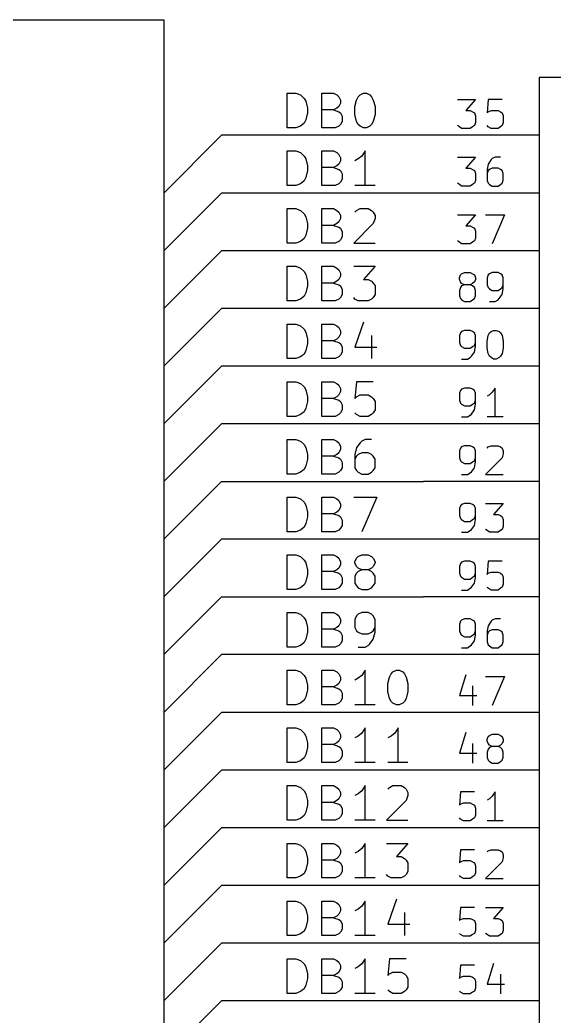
# Model space of a CAD drawing. Extents: x 12 to 829, y -582 to -12.
# Drawn here: x 245.13 to 268.63, y -76.87 to -33.02 of the extents above; entities that cross this region are included whole.
import ezdxf

# ---------------------------------------------------------------- set-up
doc = ezdxf.new("R2010")
doc.units = 0
doc.header["$MEASUREMENT"] = 0
doc.layers.add('BLACK', color=7, linetype='CONTINUOUS')

msp = doc.modelspace()

# ---------------------------------------------------------------- linework, layer by layer
at = {"layer": 'Black'}
for p, q in [((132.08, -33.02), (251.46, -33.02)), ((251.46, -33.02), (251.46, -78.74)), ((267.97, -35.56), (267.97, -176.53)), ((359.41, -35.56), (267.97, -35.56)), ((256.896, -37.7698), (256.896, -36.2458)), ((256.896, -36.2458), (257.277, -36.2458)), ((257.277, -36.2458), (257.48, -36.322)), ((257.48, -36.322), (257.632, -36.4744)), ((258.42, -37.7698), (258.42, -36.2458)), ((258.42, -36.2458), (258.928, -36.2458)), ((258.928, -36.2458), (259.08, -36.322)), ((259.08, -36.322), (259.156, -36.3982)), ((260.02, -36.3982), (260.096, -36.322)), ((260.096, -36.322), (260.248, -36.2458)), ((260.248, -36.2458), (260.375, -36.2458)), ((260.375, -36.2458), (260.528, -36.322)), ((260.528, -36.322), (260.604, -36.3982)), ((257.632, -36.4744), (257.708, -36.6014)), ((257.708, -36.6014), (257.785, -36.9062)), ((259.156, -36.83), (259.08, -36.9062)), ((259.156, -36.3982), (259.232, -36.5506)), ((259.232, -36.6776), (259.156, -36.83)), ((259.232, -36.5506), (259.232, -36.6776)), ((259.867, -36.83), (259.944, -36.5506)), ((259.867, -37.1856), (259.867, -36.83)), ((259.944, -36.5506), (260.02, -36.3982)), ((260.604, -36.3982), (260.68, -36.5506)), ((260.68, -36.5506), (260.756, -36.83)), ((260.756, -36.83), (260.756, -37.1856)), ((264.389, -36.5252), (265.176, -36.5252)), ((265.176, -36.5252), (264.744, -37.0078)), ((265.735, -36.5252), (265.684, -37.1094)), ((266.344, -36.5252), (265.735, -36.5252)), ((257.785, -37.1094), (257.708, -37.4142)), ((257.785, -36.9062), (257.785, -37.1094)), ((258.928, -36.9824), (258.42, -36.9824)), ((259.08, -36.9062), (258.928, -36.9824)), ((258.928, -36.9824), (259.156, -37.0586)), ((259.156, -37.0586), (259.232, -37.1094)), ((259.232, -37.1094), (259.309, -37.2618)), ((259.309, -37.2618), (259.309, -37.4904)), ((259.944, -37.4904), (259.867, -37.1856)), ((260.756, -37.1856), (260.68, -37.4904)), ((264.744, -37.0078), (264.947, -37.0078)), ((264.947, -37.0078), (265.049, -37.0586)), ((265.049, -37.0586), (265.125, -37.1094)), ((265.125, -37.1094), (265.176, -37.2364)), ((265.176, -37.2364), (265.176, -37.5412)), ((265.684, -37.1094), (265.735, -37.0586)), ((265.735, -37.0586), (265.862, -37.0078)), ((265.862, -37.0078), (266.167, -37.0078)), ((266.167, -37.0078), (266.268, -37.0586)), ((266.268, -37.0586), (266.344, -37.1094)), ((266.344, -37.1094), (266.395, -37.2364)), ((266.395, -37.2364), (266.395, -37.5412)), ((257.48, -37.6936), (257.277, -37.7698)), ((257.632, -37.5666), (257.48, -37.6936)), ((257.708, -37.4142), (257.632, -37.5666)), ((259.156, -37.6936), (259.004, -37.7698)), ((259.232, -37.6174), (259.156, -37.6936)), ((259.309, -37.4904), (259.232, -37.6174)), ((260.02, -37.6174), (259.944, -37.4904)), ((260.096, -37.6936), (260.02, -37.6174)), ((260.248, -37.7698), (260.096, -37.6936)), ((260.528, -37.6936), (260.375, -37.7698)), ((260.604, -37.6174), (260.528, -37.6936)), ((260.68, -37.4904), (260.604, -37.6174)), ((264.465, -37.719), (264.389, -37.6682)), ((265.125, -37.6682), (265.049, -37.719)), ((265.176, -37.5412), (265.125, -37.6682)), ((265.735, -37.719), (265.684, -37.6682)), ((266.344, -37.6682), (266.268, -37.719)), ((266.395, -37.5412), (266.344, -37.6682)), ((251.46, -40.64), (254, -38.1)), ((251.46, -40.64), (254, -38.1)), ((262.89, -38.1), (254, -38.1)), ((257.277, -37.7698), (256.896, -37.7698)), ((259.004, -37.7698), (258.42, -37.7698)), ((260.375, -37.7698), (260.248, -37.7698)), ((267.97, -38.1), (262.89, -38.1)), ((264.566, -37.7952), (264.465, -37.719)), ((264.947, -37.7952), (264.566, -37.7952)), ((265.049, -37.719), (264.947, -37.7952)), ((265.862, -37.7952), (265.735, -37.719)), ((266.167, -37.7952), (265.862, -37.7952)), ((266.268, -37.719), (266.167, -37.7952)), ((256.896, -40.3098), (256.896, -38.7858)), ((256.896, -38.7858), (257.277, -38.7858)), ((257.277, -38.7858), (257.48, -38.862)), ((257.48, -38.862), (257.632, -39.0144)), ((257.632, -39.0144), (257.708, -39.1414)), ((258.42, -40.3098), (258.42, -38.7858)), ((258.42, -38.7858), (258.928, -38.7858)), ((258.928, -38.7858), (259.08, -38.862)), ((259.08, -38.862), (259.156, -38.9382)), ((259.156, -38.9382), (259.232, -39.0906)), ((260.172, -39.0144), (260.02, -39.1414)), ((260.325, -38.7858), (260.172, -39.0144)), ((260.325, -40.3098), (260.325, -38.7858)), ((257.708, -39.1414), (257.785, -39.4462)), ((257.785, -39.4462), (257.785, -39.6494)), ((259.08, -39.4462), (258.928, -39.5224)), ((259.156, -39.37), (259.08, -39.4462)), ((259.232, -39.2176), (259.156, -39.37)), ((259.232, -39.0906), (259.232, -39.2176)), ((260.02, -39.1414), (259.867, -39.2176)), ((264.389, -39.0652), (265.176, -39.0652)), ((265.176, -39.0652), (264.744, -39.5478)), ((265.735, -39.37), (265.684, -39.5986)), ((265.862, -39.1668), (265.735, -39.37)), ((265.913, -39.116), (265.862, -39.1668)), ((266.04, -39.0652), (265.913, -39.116)), ((266.268, -39.0652), (266.04, -39.0652)), ((257.785, -39.6494), (257.708, -39.9542)), ((258.928, -39.5224), (258.42, -39.5224)), ((258.928, -39.5224), (259.156, -39.5986)), ((259.156, -39.5986), (259.232, -39.6494)), ((259.232, -39.6494), (259.309, -39.8018)), ((259.309, -39.8018), (259.309, -40.0304)), ((264.744, -39.5478), (264.947, -39.5478)), ((264.947, -39.5478), (265.049, -39.5986)), ((265.049, -39.5986), (265.125, -39.6494)), ((265.125, -39.6494), (265.176, -39.7764)), ((265.176, -39.7764), (265.176, -40.0812)), ((265.684, -39.5986), (265.684, -40.0812)), ((265.735, -39.6494), (265.684, -39.7764)), ((265.786, -39.5986), (265.735, -39.6494)), ((265.913, -39.5478), (265.786, -39.5986)), ((266.167, -39.5478), (265.913, -39.5478)), ((266.268, -39.5986), (266.167, -39.5478)), ((266.344, -39.6494), (266.268, -39.5986)), ((266.395, -39.7764), (266.344, -39.6494)), ((266.395, -40.0812), (266.395, -39.7764)), ((257.277, -40.3098), (256.896, -40.3098)), ((257.48, -40.2336), (257.277, -40.3098)), ((257.632, -40.1066), (257.48, -40.2336)), ((257.708, -39.9542), (257.632, -40.1066)), ((259.004, -40.3098), (258.42, -40.3098)), ((259.156, -40.2336), (259.004, -40.3098)), ((259.232, -40.1574), (259.156, -40.2336)), ((259.309, -40.0304), (259.232, -40.1574)), ((260.756, -40.3098), (259.867, -40.3098)), ((264.465, -40.259), (264.389, -40.2082)), ((264.566, -40.3352), (264.465, -40.259)), ((264.947, -40.3352), (264.566, -40.3352)), ((265.049, -40.259), (264.947, -40.3352)), ((265.125, -40.2082), (265.049, -40.259)), ((265.176, -40.0812), (265.125, -40.2082)), ((265.684, -40.0812), (265.735, -40.2082)), ((265.735, -40.2082), (265.786, -40.259)), ((265.786, -40.259), (265.913, -40.3352)), ((265.913, -40.3352), (266.167, -40.3352)), ((266.167, -40.3352), (266.268, -40.259)), ((266.268, -40.259), (266.344, -40.2082)), ((266.344, -40.2082), (266.395, -40.0812)), ((251.46, -43.18), (254, -40.64)), ((251.46, -43.18), (254, -40.64)), ((251.46, -40.64), (251.46, -76.2)), ((262.89, -40.64), (254, -40.64)), ((267.97, -40.64), (262.89, -40.64)), ((256.896, -42.8498), (256.896, -41.3258)), ((256.896, -41.3258), (257.277, -41.3258)), ((257.277, -41.3258), (257.48, -41.402)), ((257.48, -41.402), (257.632, -41.5544)), ((257.632, -41.5544), (257.708, -41.6814)), ((258.42, -42.8498), (258.42, -41.3258)), ((258.42, -41.3258), (258.928, -41.3258)), ((258.928, -41.3258), (259.08, -41.402)), ((259.08, -41.402), (259.156, -41.4782)), ((259.156, -41.4782), (259.232, -41.6306)), ((259.232, -41.6306), (259.232, -41.7576)), ((259.867, -41.4782), (259.944, -41.402)), ((259.944, -41.402), (260.096, -41.3258)), ((260.096, -41.3258), (260.452, -41.3258)), ((260.452, -41.3258), (260.604, -41.402)), ((260.604, -41.402), (260.68, -41.4782)), ((260.68, -41.4782), (260.756, -41.6306)), ((260.756, -41.6306), (260.756, -41.7576)), ((264.389, -41.6052), (265.176, -41.6052)), ((265.176, -41.6052), (264.744, -42.0878)), ((265.608, -41.6052), (266.446, -41.6052)), ((266.446, -41.6052), (265.913, -42.8752)), ((257.708, -41.6814), (257.785, -41.9862)), ((257.785, -41.9862), (257.785, -42.1894)), ((258.928, -42.0624), (258.42, -42.0624)), ((259.08, -41.9862), (258.928, -42.0624)), ((258.928, -42.0624), (259.156, -42.1386)), ((259.156, -41.91), (259.08, -41.9862)), ((259.232, -41.7576), (259.156, -41.91)), ((260.68, -41.9862), (259.817, -42.8498)), ((260.756, -41.7576), (260.68, -41.9862)), ((264.744, -42.0878), (264.947, -42.0878)), ((264.947, -42.0878), (265.049, -42.1386)), ((257.708, -42.4942), (257.632, -42.6466)), ((257.785, -42.1894), (257.708, -42.4942)), ((259.156, -42.1386), (259.232, -42.1894)), ((259.232, -42.1894), (259.309, -42.3418)), ((259.309, -42.3418), (259.309, -42.5704)), ((265.049, -42.1386), (265.125, -42.1894)), ((265.125, -42.1894), (265.176, -42.3164)), ((265.176, -42.3164), (265.176, -42.6212)), ((257.277, -42.8498), (256.896, -42.8498)), ((257.48, -42.7736), (257.277, -42.8498)), ((257.632, -42.6466), (257.48, -42.7736)), ((259.004, -42.8498), (258.42, -42.8498)), ((259.156, -42.7736), (259.004, -42.8498)), ((259.232, -42.6974), (259.156, -42.7736)), ((259.309, -42.5704), (259.232, -42.6974)), ((259.817, -42.8498), (260.756, -42.8498)), ((264.465, -42.799), (264.389, -42.7482)), ((264.566, -42.8752), (264.465, -42.799)), ((264.947, -42.8752), (264.566, -42.8752)), ((265.049, -42.799), (264.947, -42.8752)), ((265.125, -42.7482), (265.049, -42.799)), ((265.176, -42.6212), (265.125, -42.7482)), ((251.46, -45.72), (254, -43.18)), ((251.46, -45.72), (254, -43.18)), ((262.89, -43.18), (254, -43.18)), ((267.97, -43.18), (262.89, -43.18)), ((256.896, -45.3898), (256.896, -43.8658)), ((256.896, -43.8658), (257.277, -43.8658)), ((257.277, -43.8658), (257.48, -43.942)), ((257.48, -43.942), (257.632, -44.0944)), ((257.632, -44.0944), (257.708, -44.2214)), ((257.708, -44.2214), (257.785, -44.5262)), ((258.42, -45.3898), (258.42, -43.8658)), ((258.42, -43.8658), (258.928, -43.8658)), ((258.928, -43.8658), (259.08, -43.942)), ((259.08, -43.942), (259.156, -44.0182)), ((259.156, -44.0182), (259.232, -44.1706)), ((259.232, -44.1706), (259.232, -44.2976)), ((259.817, -43.8658), (260.756, -43.8658)), ((260.756, -43.8658), (260.248, -44.45)), ((264.465, -44.3738), (264.516, -44.2468)), ((264.516, -44.2468), (264.566, -44.196)), ((264.566, -44.196), (264.693, -44.1452)), ((264.693, -44.1452), (264.947, -44.1452)), ((264.947, -44.1452), (265.049, -44.196)), ((265.049, -44.196), (265.125, -44.2468)), ((265.125, -44.2468), (265.176, -44.3738)), ((265.735, -44.2468), (265.684, -44.3738)), ((265.786, -44.196), (265.735, -44.2468)), ((265.913, -44.1452), (265.786, -44.196)), ((266.167, -44.1452), (265.913, -44.1452)), ((266.268, -44.196), (266.167, -44.1452)), ((266.344, -44.2468), (266.268, -44.196)), ((266.395, -44.3738), (266.344, -44.2468)), ((257.785, -44.5262), (257.785, -44.7294)), ((258.928, -44.6024), (258.42, -44.6024)), ((259.08, -44.5262), (258.928, -44.6024)), ((258.928, -44.6024), (259.156, -44.6786)), ((259.156, -44.45), (259.08, -44.5262)), ((259.232, -44.2976), (259.156, -44.45)), ((259.156, -44.6786), (259.232, -44.7294)), ((260.248, -44.45), (260.452, -44.45)), ((260.452, -44.45), (260.604, -44.5262)), ((260.604, -44.5262), (260.68, -44.6024)), ((260.68, -44.6024), (260.756, -44.7294)), ((264.465, -44.45), (264.465, -44.3738)), ((264.516, -44.5516), (264.465, -44.45)), ((264.566, -44.6278), (264.516, -44.5516)), ((264.693, -44.6786), (264.566, -44.6278)), ((264.693, -44.6786), (264.566, -44.7294)), ((264.947, -44.6786), (264.693, -44.6786)), ((265.049, -44.6278), (264.947, -44.6786)), ((265.049, -44.7294), (264.947, -44.6786)), ((265.125, -44.5516), (265.049, -44.6278)), ((265.176, -44.45), (265.125, -44.5516)), ((265.176, -44.3738), (265.176, -44.45)), ((265.684, -44.3738), (265.684, -44.6786)), ((265.684, -44.6786), (265.735, -44.8056)), ((266.344, -44.8056), (266.395, -44.6786)), ((266.395, -44.8564), (266.395, -44.3738)), ((257.708, -45.0342), (257.632, -45.1866)), ((257.785, -44.7294), (257.708, -45.0342)), ((259.232, -44.7294), (259.309, -44.8818)), ((259.309, -45.1104), (259.232, -45.2374)), ((259.309, -44.8818), (259.309, -45.1104)), ((260.756, -45.1104), (260.68, -45.2374)), ((260.756, -44.7294), (260.756, -45.1104)), ((264.516, -44.8056), (264.465, -44.9326)), ((264.465, -44.9326), (264.465, -45.1612)), ((264.465, -45.1612), (264.516, -45.2882)), ((264.566, -44.7294), (264.516, -44.8056)), ((265.125, -44.8056), (265.049, -44.7294)), ((265.176, -44.9326), (265.125, -44.8056)), ((265.125, -45.2882), (265.176, -45.1612)), ((265.176, -45.1612), (265.176, -44.9326)), ((265.735, -44.8056), (265.786, -44.8564)), ((265.786, -44.8564), (265.913, -44.9326)), ((265.913, -44.9326), (266.167, -44.9326)), ((266.167, -44.9326), (266.268, -44.8564)), ((266.217, -45.2882), (266.344, -45.1104)), ((266.268, -44.8564), (266.344, -44.8056)), ((266.344, -45.1104), (266.395, -44.8564)), ((257.277, -45.3898), (256.896, -45.3898)), ((257.48, -45.3136), (257.277, -45.3898)), ((257.632, -45.1866), (257.48, -45.3136)), ((259.004, -45.3898), (258.42, -45.3898)), ((259.156, -45.3136), (259.004, -45.3898)), ((259.232, -45.2374), (259.156, -45.3136)), ((259.867, -45.3136), (259.817, -45.2374)), ((260.02, -45.3898), (259.867, -45.3136)), ((260.452, -45.3898), (260.02, -45.3898)), ((260.604, -45.3136), (260.452, -45.3898)), ((260.68, -45.2374), (260.604, -45.3136)), ((264.516, -45.2882), (264.566, -45.339)), ((264.566, -45.339), (264.693, -45.4152)), ((264.693, -45.4152), (264.947, -45.4152)), ((264.947, -45.4152), (265.049, -45.339)), ((265.049, -45.339), (265.125, -45.2882)), ((265.786, -45.4152), (266.04, -45.4152)), ((266.04, -45.4152), (266.167, -45.339)), ((266.167, -45.339), (266.217, -45.2882)), ((251.46, -48.26), (254, -45.72)), ((251.46, -48.26), (254, -45.72)), ((262.89, -45.72), (254, -45.72)), ((267.97, -45.72), (262.89, -45.72)), ((256.896, -47.9298), (256.896, -46.4058)), ((256.896, -46.4058), (257.277, -46.4058)), ((257.277, -46.4058), (257.48, -46.482)), ((258.42, -47.9298), (258.42, -46.4058)), ((258.42, -46.4058), (258.928, -46.4058)), ((258.928, -46.4058), (259.08, -46.482)), ((260.248, -46.3296), (259.867, -47.4218)), ((257.48, -46.482), (257.632, -46.6344)), ((257.632, -46.6344), (257.708, -46.7614)), ((257.708, -46.7614), (257.785, -47.0662)), ((259.08, -46.482), (259.156, -46.5582)), ((259.156, -46.5582), (259.232, -46.7106)), ((259.232, -46.8376), (259.156, -46.99)), ((259.232, -46.7106), (259.232, -46.8376)), ((260.604, -46.9138), (260.604, -47.9298)), ((264.516, -46.7868), (264.465, -46.9138)), ((264.465, -46.9138), (264.465, -47.2186)), ((264.566, -46.736), (264.516, -46.7868)), ((264.693, -46.6852), (264.566, -46.736)), ((264.947, -46.6852), (264.693, -46.6852)), ((265.049, -46.736), (264.947, -46.6852)), ((265.125, -46.7868), (265.049, -46.736)), ((265.176, -46.9138), (265.125, -46.7868)), ((265.176, -47.3964), (265.176, -46.9138)), ((265.684, -47.1678), (265.735, -46.9138)), ((265.735, -46.9138), (265.786, -46.7868)), ((265.786, -46.7868), (265.862, -46.736)), ((265.862, -46.736), (265.963, -46.6852)), ((265.963, -46.6852), (266.09, -46.6852)), ((266.09, -46.6852), (266.217, -46.736)), ((266.217, -46.736), (266.268, -46.7868)), ((266.268, -46.7868), (266.344, -46.9138)), ((266.344, -46.9138), (266.395, -47.1678)), ((257.785, -47.2694), (257.708, -47.5742)), ((257.785, -47.0662), (257.785, -47.2694)), ((258.928, -47.1424), (258.42, -47.1424)), ((259.08, -47.0662), (258.928, -47.1424)), ((258.928, -47.1424), (259.156, -47.2186)), ((259.156, -46.99), (259.08, -47.0662)), ((259.156, -47.2186), (259.232, -47.2694)), ((259.232, -47.2694), (259.309, -47.4218)), ((264.465, -47.2186), (264.516, -47.3456)), ((264.516, -47.3456), (264.566, -47.3964)), ((265.049, -47.3964), (265.125, -47.3456)), ((265.125, -47.3456), (265.176, -47.2186)), ((265.684, -47.4726), (265.684, -47.1678)), ((266.395, -47.1678), (266.395, -47.4726)), ((257.632, -47.7266), (257.48, -47.8536)), ((257.708, -47.5742), (257.632, -47.7266)), ((259.232, -47.7774), (259.156, -47.8536)), ((259.309, -47.6504), (259.232, -47.7774)), ((259.309, -47.4218), (259.309, -47.6504)), ((259.867, -47.4218), (260.833, -47.4218)), ((264.566, -47.3964), (264.693, -47.4726)), ((264.693, -47.4726), (264.947, -47.4726)), ((264.947, -47.4726), (265.049, -47.3964)), ((264.998, -47.8282), (265.125, -47.6504)), ((265.125, -47.6504), (265.176, -47.3964)), ((265.735, -47.7012), (265.684, -47.4726)), ((265.786, -47.8282), (265.735, -47.7012)), ((266.344, -47.7012), (266.268, -47.8282)), ((266.395, -47.4726), (266.344, -47.7012)), ((257.277, -47.9298), (256.896, -47.9298)), ((257.48, -47.8536), (257.277, -47.9298)), ((259.004, -47.9298), (258.42, -47.9298)), ((259.156, -47.8536), (259.004, -47.9298)), ((264.566, -47.9552), (264.82, -47.9552)), ((264.82, -47.9552), (264.947, -47.879)), ((264.947, -47.879), (264.998, -47.8282)), ((265.862, -47.879), (265.786, -47.8282)), ((265.963, -47.9552), (265.862, -47.879)), ((266.09, -47.9552), (265.963, -47.9552)), ((266.217, -47.879), (266.09, -47.9552)), ((266.268, -47.8282), (266.217, -47.879)), ((251.46, -50.8), (254, -48.26)), ((251.46, -50.8), (254, -48.26)), ((262.89, -48.26), (254, -48.26)), ((267.97, -48.26), (262.89, -48.26)), ((256.896, -50.4698), (256.896, -48.9458)), ((256.896, -48.9458), (257.277, -48.9458)), ((257.277, -48.9458), (257.48, -49.022)), ((257.48, -49.022), (257.632, -49.1744)), ((258.42, -50.4698), (258.42, -48.9458)), ((258.42, -48.9458), (258.928, -48.9458)), ((258.928, -48.9458), (259.08, -49.022)), ((259.08, -49.022), (259.156, -49.0982)), ((259.156, -49.0982), (259.232, -49.2506)), ((259.944, -48.9458), (259.867, -49.6824)), ((260.68, -48.9458), (259.944, -48.9458)), ((257.632, -49.1744), (257.708, -49.3014)), ((257.708, -49.3014), (257.785, -49.6062)), ((259.156, -49.53), (259.08, -49.6062)), ((259.232, -49.3776), (259.156, -49.53)), ((259.232, -49.2506), (259.232, -49.3776)), ((259.944, -49.6062), (260.096, -49.53)), ((260.096, -49.53), (260.452, -49.53)), ((260.452, -49.53), (260.604, -49.6062)), ((264.516, -49.3268), (264.465, -49.4538)), ((264.465, -49.4538), (264.465, -49.7586)), ((264.566, -49.276), (264.516, -49.3268)), ((264.693, -49.2252), (264.566, -49.276)), ((264.947, -49.2252), (264.693, -49.2252)), ((265.049, -49.276), (264.947, -49.2252)), ((265.125, -49.3268), (265.049, -49.276)), ((265.176, -49.4538), (265.125, -49.3268)), ((265.176, -49.9364), (265.176, -49.4538)), ((265.786, -49.53), (265.684, -49.5808)), ((265.913, -49.403), (265.786, -49.53)), ((266.04, -49.2252), (265.913, -49.403)), ((266.04, -50.4952), (266.04, -49.2252)), ((257.785, -49.8094), (257.708, -50.1142)), ((257.785, -49.6062), (257.785, -49.8094)), ((258.928, -49.6824), (258.42, -49.6824)), ((259.08, -49.6062), (258.928, -49.6824)), ((258.928, -49.6824), (259.156, -49.7586)), ((259.156, -49.7586), (259.232, -49.8094)), ((259.232, -49.8094), (259.309, -49.9618)), ((259.309, -49.9618), (259.309, -50.1904)), ((259.867, -49.6824), (259.944, -49.6062)), ((260.604, -49.6062), (260.68, -49.6824)), ((260.68, -49.6824), (260.756, -49.8094)), ((260.756, -49.8094), (260.756, -50.1904)), ((264.465, -49.7586), (264.516, -49.8856)), ((264.516, -49.8856), (264.566, -49.9364)), ((264.566, -49.9364), (264.693, -50.0126)), ((264.947, -50.0126), (265.049, -49.9364)), ((265.049, -49.9364), (265.125, -49.8856)), ((265.125, -49.8856), (265.176, -49.7586)), ((265.125, -50.1904), (265.176, -49.9364)), ((257.48, -50.3936), (257.277, -50.4698)), ((257.632, -50.2666), (257.48, -50.3936)), ((257.708, -50.1142), (257.632, -50.2666)), ((259.156, -50.3936), (259.004, -50.4698)), ((259.232, -50.3174), (259.156, -50.3936)), ((259.309, -50.1904), (259.232, -50.3174)), ((259.944, -50.3936), (259.867, -50.3174)), ((260.096, -50.4698), (259.944, -50.3936)), ((260.604, -50.3936), (260.452, -50.4698)), ((260.68, -50.3174), (260.604, -50.3936)), ((260.756, -50.1904), (260.68, -50.3174)), ((264.693, -50.0126), (264.947, -50.0126)), ((264.82, -50.4952), (264.947, -50.419)), ((264.947, -50.419), (264.998, -50.3682)), ((264.998, -50.3682), (265.125, -50.1904)), ((251.46, -53.34), (254, -50.8)), ((251.46, -53.34), (254, -50.8)), ((262.89, -50.8), (254, -50.8)), ((257.277, -50.4698), (256.896, -50.4698)), ((259.004, -50.4698), (258.42, -50.4698)), ((260.452, -50.4698), (260.096, -50.4698)), ((267.97, -50.8), (262.89, -50.8)), ((264.566, -50.4952), (264.82, -50.4952)), ((266.395, -50.4952), (265.684, -50.4952)), ((256.896, -53.0098), (256.896, -51.4858)), ((256.896, -51.4858), (257.277, -51.4858)), ((257.277, -51.4858), (257.48, -51.562)), ((257.48, -51.562), (257.632, -51.7144)), ((257.632, -51.7144), (257.708, -51.8414)), ((258.42, -53.0098), (258.42, -51.4858)), ((258.42, -51.4858), (258.928, -51.4858)), ((258.928, -51.4858), (259.08, -51.562)), ((259.08, -51.562), (259.156, -51.6382)), ((259.156, -51.6382), (259.232, -51.7906)), ((260.096, -51.6382), (259.944, -51.8414)), ((260.172, -51.562), (260.096, -51.6382)), ((260.325, -51.4858), (260.172, -51.562)), ((260.604, -51.4858), (260.325, -51.4858)), ((257.708, -51.8414), (257.785, -52.1462)), ((257.785, -52.1462), (257.785, -52.3494)), ((259.08, -52.1462), (258.928, -52.2224)), ((259.156, -52.07), (259.08, -52.1462)), ((259.232, -51.9176), (259.156, -52.07)), ((259.232, -51.7906), (259.232, -51.9176)), ((259.944, -51.8414), (259.867, -52.1462)), ((259.867, -52.1462), (259.867, -52.7304)), ((260.02, -52.1462), (259.944, -52.2224)), ((260.172, -52.07), (260.02, -52.1462)), ((260.452, -52.07), (260.172, -52.07)), ((260.604, -52.1462), (260.452, -52.07)), ((260.68, -52.2224), (260.604, -52.1462)), ((264.516, -51.8668), (264.465, -51.9938)), ((264.465, -51.9938), (264.465, -52.2986)), ((264.566, -51.816), (264.516, -51.8668)), ((264.693, -51.7652), (264.566, -51.816)), ((264.947, -51.7652), (264.693, -51.7652)), ((265.049, -51.816), (264.947, -51.7652)), ((265.125, -51.8668), (265.049, -51.816)), ((265.176, -51.9938), (265.125, -51.8668)), ((265.176, -52.4764), (265.176, -51.9938)), ((265.684, -51.8668), (265.735, -51.816)), ((265.735, -51.816), (265.862, -51.7652)), ((265.862, -51.7652), (266.167, -51.7652)), ((266.167, -51.7652), (266.268, -51.816)), ((266.268, -51.816), (266.344, -51.8668)), ((266.344, -51.8668), (266.395, -51.9938)), ((266.395, -52.1208), (266.344, -52.2986)), ((266.395, -51.9938), (266.395, -52.1208)), ((257.785, -52.3494), (257.708, -52.6542)), ((258.928, -52.2224), (258.42, -52.2224)), ((258.928, -52.2224), (259.156, -52.2986)), ((259.156, -52.2986), (259.232, -52.3494)), ((259.232, -52.3494), (259.309, -52.5018)), ((259.309, -52.5018), (259.309, -52.7304)), ((259.944, -52.2224), (259.867, -52.3494)), ((260.756, -52.3494), (260.68, -52.2224)), ((260.756, -52.7304), (260.756, -52.3494)), ((264.465, -52.2986), (264.516, -52.4256)), ((264.516, -52.4256), (264.566, -52.4764)), ((264.566, -52.4764), (264.693, -52.5526)), ((264.693, -52.5526), (264.947, -52.5526)), ((264.947, -52.5526), (265.049, -52.4764)), ((265.049, -52.4764), (265.125, -52.4256)), ((265.125, -52.4256), (265.176, -52.2986)), ((265.125, -52.7304), (265.176, -52.4764)), ((266.344, -52.2986), (265.608, -53.0352)), ((257.277, -53.0098), (256.896, -53.0098)), ((257.48, -52.9336), (257.277, -53.0098)), ((257.632, -52.8066), (257.48, -52.9336)), ((257.708, -52.6542), (257.632, -52.8066)), ((259.004, -53.0098), (258.42, -53.0098)), ((259.156, -52.9336), (259.004, -53.0098)), ((259.232, -52.8574), (259.156, -52.9336)), ((259.309, -52.7304), (259.232, -52.8574)), ((259.867, -52.7304), (259.944, -52.8574)), ((259.944, -52.8574), (260.02, -52.9336)), ((260.02, -52.9336), (260.172, -53.0098)), ((260.172, -53.0098), (260.452, -53.0098)), ((260.452, -53.0098), (260.604, -52.9336)), ((260.604, -52.9336), (260.68, -52.8574)), ((260.68, -52.8574), (260.756, -52.7304)), ((264.566, -53.0352), (264.82, -53.0352)), ((264.82, -53.0352), (264.947, -52.959)), ((264.947, -52.959), (264.998, -52.9082)), ((264.998, -52.9082), (265.125, -52.7304)), ((265.608, -53.0352), (266.395, -53.0352)), ((251.46, -55.88), (254, -53.34)), ((251.46, -55.88), (254, -53.34)), ((254, -53.34), (262.89, -53.34)), ((267.97, -53.34), (262.89, -53.34)), ((256.896, -55.5498), (256.896, -54.0258)), ((256.896, -54.0258), (257.277, -54.0258)), ((257.277, -54.0258), (257.48, -54.102)), ((257.48, -54.102), (257.632, -54.2544)), ((257.632, -54.2544), (257.708, -54.3814)), ((258.42, -55.5498), (258.42, -54.0258)), ((258.42, -54.0258), (258.928, -54.0258)), ((258.928, -54.0258), (259.08, -54.102)), ((259.08, -54.102), (259.156, -54.1782)), ((259.156, -54.1782), (259.232, -54.3306)), ((259.232, -54.3306), (259.232, -54.4576)), ((259.817, -54.0258), (260.833, -54.0258)), ((260.833, -54.0258), (260.172, -55.5498)), ((264.566, -54.356), (264.516, -54.4068)), ((264.693, -54.3052), (264.566, -54.356)), ((264.947, -54.3052), (264.693, -54.3052)), ((265.049, -54.356), (264.947, -54.3052)), ((265.125, -54.4068), (265.049, -54.356)), ((265.608, -54.3052), (266.395, -54.3052)), ((266.395, -54.3052), (265.963, -54.7878)), ((257.708, -54.3814), (257.785, -54.6862)), ((257.785, -54.6862), (257.785, -54.8894)), ((258.928, -54.7624), (258.42, -54.7624)), ((259.08, -54.6862), (258.928, -54.7624)), ((258.928, -54.7624), (259.156, -54.8386)), ((259.156, -54.61), (259.08, -54.6862)), ((259.232, -54.4576), (259.156, -54.61)), ((264.516, -54.4068), (264.465, -54.5338)), ((264.465, -54.5338), (264.465, -54.8386)), ((265.176, -54.5338), (265.125, -54.4068)), ((265.176, -55.0164), (265.176, -54.5338)), ((265.963, -54.7878), (266.167, -54.7878)), ((266.167, -54.7878), (266.268, -54.8386)), ((257.708, -55.1942), (257.632, -55.3466)), ((257.785, -54.8894), (257.708, -55.1942)), ((259.156, -54.8386), (259.232, -54.8894)), ((259.232, -54.8894), (259.309, -55.0418)), ((259.309, -55.0418), (259.309, -55.2704)), ((264.465, -54.8386), (264.516, -54.9656)), ((264.516, -54.9656), (264.566, -55.0164)), ((264.566, -55.0164), (264.693, -55.0926)), ((264.693, -55.0926), (264.947, -55.0926)), ((264.947, -55.0926), (265.049, -55.0164)), ((265.049, -55.0164), (265.125, -54.9656)), ((265.125, -54.9656), (265.176, -54.8386)), ((265.125, -55.2704), (265.176, -55.0164)), ((266.268, -54.8386), (266.344, -54.8894)), ((266.344, -54.8894), (266.395, -55.0164)), ((266.395, -55.0164), (266.395, -55.3212)), ((257.277, -55.5498), (256.896, -55.5498)), ((257.48, -55.4736), (257.277, -55.5498)), ((257.632, -55.3466), (257.48, -55.4736)), ((259.004, -55.5498), (258.42, -55.5498)), ((259.156, -55.4736), (259.004, -55.5498)), ((259.232, -55.3974), (259.156, -55.4736)), ((259.309, -55.2704), (259.232, -55.3974)), ((264.566, -55.5752), (264.82, -55.5752)), ((264.82, -55.5752), (264.947, -55.499)), ((264.947, -55.499), (264.998, -55.4482)), ((264.998, -55.4482), (265.125, -55.2704)), ((265.684, -55.499), (265.608, -55.4482)), ((265.786, -55.5752), (265.684, -55.499)), ((266.167, -55.5752), (265.786, -55.5752)), ((266.268, -55.499), (266.167, -55.5752)), ((266.344, -55.4482), (266.268, -55.499)), ((266.395, -55.3212), (266.344, -55.4482)), ((251.46, -58.42), (254, -55.88)), ((251.46, -58.42), (254, -55.88)), ((262.89, -55.88), (254, -55.88)), ((267.97, -55.88), (262.89, -55.88)), ((256.896, -58.0898), (256.896, -56.5658)), ((256.896, -56.5658), (257.277, -56.5658)), ((257.277, -56.5658), (257.48, -56.642)), ((258.42, -58.0898), (258.42, -56.5658)), ((258.42, -56.5658), (258.928, -56.5658)), ((258.928, -56.5658), (259.08, -56.642)), ((260.02, -56.642), (260.172, -56.5658)), ((260.172, -56.5658), (260.452, -56.5658)), ((260.452, -56.5658), (260.604, -56.642)), ((257.48, -56.642), (257.632, -56.7944)), ((257.632, -56.7944), (257.708, -56.9214)), ((257.708, -56.9214), (257.785, -57.2262)), ((259.08, -56.642), (259.156, -56.7182)), ((259.156, -56.7182), (259.232, -56.8706)), ((259.232, -56.9976), (259.156, -57.15)), ((259.232, -56.8706), (259.232, -56.9976)), ((259.867, -56.8706), (259.944, -56.7182)), ((259.867, -56.9214), (259.867, -56.8706)), ((259.944, -57.0738), (259.867, -56.9214)), ((259.944, -56.7182), (260.02, -56.642)), ((260.604, -56.642), (260.68, -56.7182)), ((260.68, -56.7182), (260.756, -56.8706)), ((260.756, -56.9214), (260.68, -57.0738)), ((260.756, -56.8706), (260.756, -56.9214)), ((264.516, -56.9468), (264.465, -57.0738)), ((264.566, -56.896), (264.516, -56.9468)), ((264.693, -56.8452), (264.566, -56.896)), ((264.947, -56.8452), (264.693, -56.8452)), ((265.049, -56.896), (264.947, -56.8452)), ((265.125, -56.9468), (265.049, -56.896)), ((265.176, -57.0738), (265.125, -56.9468)), ((265.735, -56.8452), (265.684, -57.4294)), ((266.344, -56.8452), (265.735, -56.8452)), ((257.785, -57.4294), (257.708, -57.7342)), ((257.785, -57.2262), (257.785, -57.4294)), ((258.928, -57.3024), (258.42, -57.3024)), ((259.08, -57.2262), (258.928, -57.3024)), ((258.928, -57.3024), (259.156, -57.3786)), ((259.156, -57.15), (259.08, -57.2262)), ((259.156, -57.3786), (259.232, -57.4294)), ((259.232, -57.4294), (259.309, -57.5818)), ((259.944, -57.3786), (259.867, -57.5056)), ((260.02, -57.15), (259.944, -57.0738)), ((260.02, -57.3024), (259.944, -57.3786)), ((260.172, -57.2262), (260.02, -57.15)), ((260.172, -57.2262), (260.02, -57.3024)), ((260.452, -57.2262), (260.172, -57.2262)), ((260.604, -57.15), (260.452, -57.2262)), ((260.604, -57.3024), (260.452, -57.2262)), ((260.68, -57.0738), (260.604, -57.15)), ((260.68, -57.3786), (260.604, -57.3024)), ((260.756, -57.5056), (260.68, -57.3786)), ((264.465, -57.0738), (264.465, -57.3786)), ((264.465, -57.3786), (264.516, -57.5056)), ((265.125, -57.5056), (265.176, -57.3786)), ((265.176, -57.5564), (265.176, -57.0738)), ((265.684, -57.4294), (265.735, -57.3786)), ((265.735, -57.3786), (265.862, -57.3278)), ((265.862, -57.3278), (266.167, -57.3278)), ((266.167, -57.3278), (266.268, -57.3786)), ((266.268, -57.3786), (266.344, -57.4294)), ((266.344, -57.4294), (266.395, -57.5564)), ((257.708, -57.7342), (257.632, -57.8866)), ((259.309, -57.8104), (259.232, -57.9374)), ((259.309, -57.5818), (259.309, -57.8104)), ((259.867, -57.5056), (259.867, -57.8104)), ((259.867, -57.8104), (259.944, -57.9374)), ((260.68, -57.9374), (260.756, -57.8104)), ((260.756, -57.8104), (260.756, -57.5056)), ((264.516, -57.5056), (264.566, -57.5564)), ((264.566, -57.5564), (264.693, -57.6326)), ((264.693, -57.6326), (264.947, -57.6326)), ((264.947, -57.6326), (265.049, -57.5564)), ((264.998, -57.9882), (265.125, -57.8104)), ((265.049, -57.5564), (265.125, -57.5056)), ((265.125, -57.8104), (265.176, -57.5564)), ((266.395, -57.8612), (266.344, -57.9882)), ((266.395, -57.5564), (266.395, -57.8612)), ((257.277, -58.0898), (256.896, -58.0898)), ((257.48, -58.0136), (257.277, -58.0898)), ((257.632, -57.8866), (257.48, -58.0136)), ((259.004, -58.0898), (258.42, -58.0898)), ((259.156, -58.0136), (259.004, -58.0898)), ((259.232, -57.9374), (259.156, -58.0136)), ((259.944, -57.9374), (260.02, -58.0136)), ((260.02, -58.0136), (260.172, -58.0898)), ((260.172, -58.0898), (260.452, -58.0898)), ((260.452, -58.0898), (260.604, -58.0136)), ((260.604, -58.0136), (260.68, -57.9374)), ((264.566, -58.1152), (264.82, -58.1152)), ((264.82, -58.1152), (264.947, -58.039)), ((264.947, -58.039), (264.998, -57.9882)), ((265.735, -58.039), (265.684, -57.9882)), ((265.862, -58.1152), (265.735, -58.039)), ((266.167, -58.1152), (265.862, -58.1152)), ((266.268, -58.039), (266.167, -58.1152)), ((266.344, -57.9882), (266.268, -58.039)), ((251.46, -60.96), (254, -58.42)), ((251.46, -60.96), (254, -58.42)), ((254, -58.42), (262.89, -58.42)), ((267.97, -58.42), (262.89, -58.42)), ((256.896, -60.6298), (256.896, -59.1058)), ((256.896, -59.1058), (257.277, -59.1058)), ((257.277, -59.1058), (257.48, -59.182)), ((257.48, -59.182), (257.632, -59.3344)), ((258.42, -60.6298), (258.42, -59.1058)), ((258.42, -59.1058), (258.928, -59.1058)), ((258.928, -59.1058), (259.08, -59.182)), ((259.08, -59.182), (259.156, -59.2582)), ((260.02, -59.182), (259.944, -59.2582)), ((260.172, -59.1058), (260.02, -59.182)), ((260.452, -59.1058), (260.172, -59.1058)), ((260.604, -59.182), (260.452, -59.1058)), ((260.68, -59.2582), (260.604, -59.182)), ((257.632, -59.3344), (257.708, -59.4614)), ((257.708, -59.4614), (257.785, -59.7662)), ((259.156, -59.2582), (259.232, -59.4106)), ((259.232, -59.5376), (259.156, -59.69)), ((259.232, -59.4106), (259.232, -59.5376)), ((259.944, -59.2582), (259.867, -59.4106)), ((259.867, -59.4106), (259.867, -59.7662)), ((260.756, -59.4106), (260.68, -59.2582)), ((260.756, -59.9694), (260.756, -59.4106)), ((264.516, -59.4868), (264.465, -59.6138)), ((264.465, -59.6138), (264.465, -59.9186)), ((264.566, -59.436), (264.516, -59.4868)), ((264.693, -59.3852), (264.566, -59.436)), ((264.947, -59.3852), (264.693, -59.3852)), ((265.049, -59.436), (264.947, -59.3852)), ((265.125, -59.4868), (265.049, -59.436)), ((265.176, -59.6138), (265.125, -59.4868)), ((265.176, -60.0964), (265.176, -59.6138)), ((265.862, -59.4868), (265.735, -59.69)), ((265.913, -59.436), (265.862, -59.4868)), ((266.04, -59.3852), (265.913, -59.436)), ((266.268, -59.3852), (266.04, -59.3852)), ((257.785, -59.9694), (257.708, -60.2742)), ((257.785, -59.7662), (257.785, -59.9694)), ((258.928, -59.8424), (258.42, -59.8424)), ((259.08, -59.7662), (258.928, -59.8424)), ((258.928, -59.8424), (259.156, -59.9186)), ((259.156, -59.69), (259.08, -59.7662)), ((259.156, -59.9186), (259.232, -59.9694)), ((259.232, -59.9694), (259.309, -60.1218)), ((259.867, -59.7662), (259.944, -59.9186)), ((259.944, -59.9186), (260.02, -59.9694)), ((260.02, -59.9694), (260.172, -60.0456)), ((260.172, -60.0456), (260.452, -60.0456)), ((260.452, -60.0456), (260.604, -59.9694)), ((260.604, -59.9694), (260.68, -59.9186)), ((260.68, -59.9186), (260.756, -59.7662)), ((260.68, -60.2742), (260.756, -59.9694)), ((264.465, -59.9186), (264.516, -60.0456)), ((264.516, -60.0456), (264.566, -60.0964)), ((265.049, -60.0964), (265.125, -60.0456)), ((265.125, -60.0456), (265.176, -59.9186)), ((265.735, -59.69), (265.684, -59.9186)), ((265.684, -59.9186), (265.684, -60.4012)), ((265.735, -59.9694), (265.684, -60.0964)), ((265.786, -59.9186), (265.735, -59.9694)), ((265.913, -59.8678), (265.786, -59.9186)), ((266.167, -59.8678), (265.913, -59.8678)), ((266.268, -59.9186), (266.167, -59.8678)), ((266.344, -59.9694), (266.268, -59.9186)), ((266.395, -60.0964), (266.344, -59.9694)), ((257.632, -60.4266), (257.48, -60.5536)), ((257.708, -60.2742), (257.632, -60.4266)), ((259.232, -60.4774), (259.156, -60.5536)), ((259.309, -60.3504), (259.232, -60.4774)), ((259.309, -60.1218), (259.309, -60.3504)), ((260.452, -60.5536), (260.528, -60.4774)), ((260.528, -60.4774), (260.68, -60.2742)), ((264.566, -60.0964), (264.693, -60.1726)), ((264.693, -60.1726), (264.947, -60.1726)), ((264.947, -60.1726), (265.049, -60.0964)), ((264.998, -60.5282), (265.125, -60.3504)), ((265.125, -60.3504), (265.176, -60.0964)), ((265.684, -60.4012), (265.735, -60.5282)), ((266.344, -60.5282), (266.395, -60.4012)), ((266.395, -60.4012), (266.395, -60.0964)), ((257.277, -60.6298), (256.896, -60.6298)), ((257.48, -60.5536), (257.277, -60.6298)), ((259.004, -60.6298), (258.42, -60.6298)), ((259.156, -60.5536), (259.004, -60.6298)), ((260.02, -60.6298), (260.325, -60.6298)), ((260.325, -60.6298), (260.452, -60.5536)), ((264.566, -60.6552), (264.82, -60.6552)), ((264.82, -60.6552), (264.947, -60.579)), ((264.947, -60.579), (264.998, -60.5282)), ((265.735, -60.5282), (265.786, -60.579)), ((265.786, -60.579), (265.913, -60.6552)), ((265.913, -60.6552), (266.167, -60.6552)), ((266.167, -60.6552), (266.268, -60.579)), ((266.268, -60.579), (266.344, -60.5282)), ((251.46, -63.5), (254, -60.96)), ((251.46, -63.5), (254, -60.96)), ((262.89, -60.96), (254, -60.96)), ((267.97, -60.96), (262.89, -60.96)), ((256.896, -63.1698), (256.896, -61.6458)), ((256.896, -61.6458), (257.277, -61.6458)), ((257.277, -61.6458), (257.48, -61.722)), ((257.48, -61.722), (257.632, -61.8744)), ((258.42, -63.1698), (258.42, -61.6458)), ((258.42, -61.6458), (258.928, -61.6458)), ((258.928, -61.6458), (259.08, -61.722)), ((259.08, -61.722), (259.156, -61.7982)), ((259.156, -61.7982), (259.232, -61.9506)), ((260.325, -61.6458), (260.172, -61.8744)), ((260.325, -63.1698), (260.325, -61.6458)), ((261.391, -61.9506), (261.468, -61.7982)), ((261.468, -61.7982), (261.544, -61.722)), ((261.544, -61.722), (261.696, -61.6458)), ((261.696, -61.6458), (261.823, -61.6458)), ((261.823, -61.6458), (261.976, -61.722)), ((261.976, -61.722), (262.052, -61.7982)), ((262.052, -61.7982), (262.128, -61.9506)), ((257.632, -61.8744), (257.708, -62.0014)), ((257.708, -62.0014), (257.785, -62.3062)), ((259.156, -62.23), (259.08, -62.3062)), ((259.232, -62.0776), (259.156, -62.23)), ((259.232, -61.9506), (259.232, -62.0776)), ((260.02, -62.0014), (259.867, -62.0776)), ((260.172, -61.8744), (260.02, -62.0014)), ((261.315, -62.23), (261.391, -61.9506)), ((261.315, -62.5856), (261.315, -62.23)), ((262.128, -61.9506), (262.204, -62.23)), ((262.204, -62.23), (262.204, -62.5856)), ((264.744, -61.849), (264.465, -62.7634)), ((265.608, -61.9252), (266.446, -61.9252)), ((266.446, -61.9252), (265.913, -63.1952)), ((257.785, -62.5094), (257.708, -62.8142)), ((257.785, -62.3062), (257.785, -62.5094)), ((258.928, -62.3824), (258.42, -62.3824)), ((259.08, -62.3062), (258.928, -62.3824)), ((258.928, -62.3824), (259.156, -62.4586)), ((259.156, -62.4586), (259.232, -62.5094)), ((259.232, -62.5094), (259.309, -62.6618)), ((259.309, -62.6618), (259.309, -62.8904)), ((261.391, -62.8904), (261.315, -62.5856)), ((262.204, -62.5856), (262.128, -62.8904)), ((265.049, -62.3316), (265.049, -63.1952)), ((257.48, -63.0936), (257.277, -63.1698)), ((257.632, -62.9666), (257.48, -63.0936)), ((257.708, -62.8142), (257.632, -62.9666)), ((259.156, -63.0936), (259.004, -63.1698)), ((259.232, -63.0174), (259.156, -63.0936)), ((259.309, -62.8904), (259.232, -63.0174)), ((261.468, -63.0174), (261.391, -62.8904)), ((261.544, -63.0936), (261.468, -63.0174)), ((261.696, -63.1698), (261.544, -63.0936)), ((261.976, -63.0936), (261.823, -63.1698)), ((262.052, -63.0174), (261.976, -63.0936)), ((262.128, -62.8904), (262.052, -63.0174)), ((264.465, -62.7634), (265.227, -62.7634)), ((251.46, -66.04), (254, -63.5)), ((251.46, -66.04), (254, -63.5)), ((262.89, -63.5), (254, -63.5)), ((257.277, -63.1698), (256.896, -63.1698)), ((259.004, -63.1698), (258.42, -63.1698)), ((260.756, -63.1698), (259.867, -63.1698)), ((261.823, -63.1698), (261.696, -63.1698)), ((267.97, -63.5), (262.89, -63.5)), ((256.896, -65.7098), (256.896, -64.1858)), ((256.896, -64.1858), (257.277, -64.1858)), ((257.277, -64.1858), (257.48, -64.262)), ((257.48, -64.262), (257.632, -64.4144)), ((257.632, -64.4144), (257.708, -64.5414)), ((258.42, -65.7098), (258.42, -64.1858)), ((258.42, -64.1858), (258.928, -64.1858)), ((258.928, -64.1858), (259.08, -64.262)), ((259.08, -64.262), (259.156, -64.3382)), ((259.156, -64.3382), (259.232, -64.4906)), ((260.172, -64.4144), (260.02, -64.5414)), ((260.325, -64.1858), (260.172, -64.4144)), ((260.325, -65.7098), (260.325, -64.1858)), ((261.62, -64.4144), (261.468, -64.5414)), ((261.772, -64.1858), (261.62, -64.4144)), ((261.772, -65.7098), (261.772, -64.1858)), ((264.744, -64.389), (264.465, -65.3034)), ((257.708, -64.5414), (257.785, -64.8462)), ((257.785, -64.8462), (257.785, -65.0494)), ((259.08, -64.8462), (258.928, -64.9224)), ((259.156, -64.77), (259.08, -64.8462)), ((259.232, -64.6176), (259.156, -64.77)), ((259.232, -64.4906), (259.232, -64.6176)), ((260.02, -64.5414), (259.867, -64.6176)), ((261.468, -64.5414), (261.315, -64.6176)), ((265.049, -64.8716), (265.049, -65.7352)), ((265.684, -64.6938), (265.735, -64.5668)), ((265.684, -64.77), (265.684, -64.6938)), ((265.735, -64.8716), (265.684, -64.77)), ((265.735, -64.5668), (265.786, -64.516)), ((265.786, -64.9478), (265.735, -64.8716)), ((265.786, -64.516), (265.913, -64.4652)), ((265.913, -64.4652), (266.167, -64.4652)), ((266.167, -64.4652), (266.268, -64.516)), ((266.268, -64.516), (266.344, -64.5668)), ((266.344, -64.8716), (266.268, -64.9478)), ((266.344, -64.5668), (266.395, -64.6938)), ((266.395, -64.77), (266.344, -64.8716)), ((266.395, -64.6938), (266.395, -64.77)), ((257.785, -65.0494), (257.708, -65.3542)), ((258.928, -64.9224), (258.42, -64.9224)), ((258.928, -64.9224), (259.156, -64.9986)), ((259.156, -64.9986), (259.232, -65.0494)), ((259.232, -65.0494), (259.309, -65.2018)), ((259.309, -65.2018), (259.309, -65.4304)), ((264.465, -65.3034), (265.227, -65.3034)), ((265.735, -65.1256), (265.684, -65.2526)), ((265.684, -65.2526), (265.684, -65.4812)), ((265.786, -65.0494), (265.735, -65.1256)), ((265.913, -64.9986), (265.786, -64.9478)), ((265.913, -64.9986), (265.786, -65.0494)), ((266.167, -64.9986), (265.913, -64.9986)), ((266.268, -64.9478), (266.167, -64.9986)), ((266.268, -65.0494), (266.167, -64.9986)), ((266.344, -65.1256), (266.268, -65.0494)), ((266.395, -65.2526), (266.344, -65.1256)), ((266.395, -65.4812), (266.395, -65.2526)), ((257.277, -65.7098), (256.896, -65.7098)), ((257.48, -65.6336), (257.277, -65.7098)), ((257.632, -65.5066), (257.48, -65.6336)), ((257.708, -65.3542), (257.632, -65.5066)), ((259.004, -65.7098), (258.42, -65.7098)), ((259.156, -65.6336), (259.004, -65.7098)), ((259.232, -65.5574), (259.156, -65.6336)), ((259.309, -65.4304), (259.232, -65.5574)), ((260.756, -65.7098), (259.867, -65.7098)), ((262.204, -65.7098), (261.315, -65.7098)), ((265.684, -65.4812), (265.735, -65.6082)), ((265.735, -65.6082), (265.786, -65.659)), ((265.786, -65.659), (265.913, -65.7352)), ((265.913, -65.7352), (266.167, -65.7352)), ((266.167, -65.7352), (266.268, -65.659)), ((266.268, -65.659), (266.344, -65.6082)), ((266.344, -65.6082), (266.395, -65.4812)), ((251.46, -68.58), (254, -66.04)), ((251.46, -68.58), (254, -66.04)), ((262.89, -66.04), (254, -66.04)), ((267.97, -66.04), (262.89, -66.04)), ((256.896, -68.2498), (256.896, -66.7258)), ((256.896, -66.7258), (257.277, -66.7258)), ((257.277, -66.7258), (257.48, -66.802)), ((257.48, -66.802), (257.632, -66.9544)), ((257.632, -66.9544), (257.708, -67.0814)), ((257.708, -67.0814), (257.785, -67.3862)), ((258.42, -68.2498), (258.42, -66.7258)), ((258.42, -66.7258), (258.928, -66.7258)), ((258.928, -66.7258), (259.08, -66.802)), ((259.08, -66.802), (259.156, -66.8782)), ((259.156, -66.8782), (259.232, -67.0306)), ((259.232, -67.0306), (259.232, -67.1576)), ((260.02, -67.0814), (259.867, -67.1576)), ((260.172, -66.9544), (260.02, -67.0814)), ((260.325, -66.7258), (260.172, -66.9544)), ((260.325, -68.2498), (260.325, -66.7258)), ((261.315, -66.8782), (261.391, -66.802)), ((261.391, -66.802), (261.544, -66.7258)), ((261.544, -66.7258), (261.899, -66.7258)), ((261.899, -66.7258), (262.052, -66.802)), ((262.052, -66.802), (262.128, -66.8782)), ((262.128, -66.8782), (262.204, -67.0306)), ((262.204, -67.0306), (262.204, -67.1576)), ((264.516, -67.0052), (264.465, -67.5894)), ((265.125, -67.0052), (264.516, -67.0052)), ((266.04, -67.0052), (265.913, -67.183)), ((266.04, -68.2752), (266.04, -67.0052)), ((257.785, -67.3862), (257.785, -67.5894)), ((258.928, -67.4624), (258.42, -67.4624)), ((259.08, -67.3862), (258.928, -67.4624)), ((258.928, -67.4624), (259.156, -67.5386)), ((259.156, -67.31), (259.08, -67.3862)), ((259.232, -67.1576), (259.156, -67.31)), ((262.128, -67.3862), (261.264, -68.2498)), ((262.204, -67.1576), (262.128, -67.3862)), ((264.516, -67.5386), (264.643, -67.4878)), ((264.643, -67.4878), (264.947, -67.4878)), ((264.947, -67.4878), (265.049, -67.5386)), ((265.786, -67.31), (265.684, -67.3608)), ((265.913, -67.183), (265.786, -67.31)), ((257.708, -67.8942), (257.632, -68.0466)), ((257.785, -67.5894), (257.708, -67.8942)), ((259.156, -67.5386), (259.232, -67.5894)), ((259.232, -67.5894), (259.309, -67.7418)), ((259.309, -67.7418), (259.309, -67.9704)), ((264.465, -67.5894), (264.516, -67.5386)), ((265.049, -67.5386), (265.125, -67.5894)), ((265.125, -67.5894), (265.176, -67.7164)), ((265.176, -67.7164), (265.176, -68.0212)), ((257.277, -68.2498), (256.896, -68.2498)), ((257.48, -68.1736), (257.277, -68.2498)), ((257.632, -68.0466), (257.48, -68.1736)), ((259.004, -68.2498), (258.42, -68.2498)), ((259.156, -68.1736), (259.004, -68.2498)), ((259.232, -68.0974), (259.156, -68.1736)), ((259.309, -67.9704), (259.232, -68.0974)), ((260.756, -68.2498), (259.867, -68.2498)), ((261.264, -68.2498), (262.204, -68.2498)), ((264.516, -68.199), (264.465, -68.1482)), ((264.643, -68.2752), (264.516, -68.199)), ((264.947, -68.2752), (264.643, -68.2752)), ((265.049, -68.199), (264.947, -68.2752)), ((265.125, -68.1482), (265.049, -68.199)), ((265.176, -68.0212), (265.125, -68.1482)), ((266.395, -68.2752), (265.684, -68.2752)), ((251.46, -71.12), (254, -68.58)), ((251.46, -71.12), (254, -68.58)), ((262.89, -68.58), (254, -68.58)), ((267.97, -68.58), (262.89, -68.58)), ((256.896, -70.7898), (256.896, -69.2658)), ((256.896, -69.2658), (257.277, -69.2658)), ((257.277, -69.2658), (257.48, -69.342)), ((258.42, -70.7898), (258.42, -69.2658)), ((258.42, -69.2658), (258.928, -69.2658)), ((258.928, -69.2658), (259.08, -69.342)), ((260.325, -69.2658), (260.172, -69.4944)), ((260.325, -70.7898), (260.325, -69.2658)), ((261.264, -69.2658), (262.204, -69.2658)), ((262.204, -69.2658), (261.696, -69.85)), ((257.48, -69.342), (257.632, -69.4944)), ((257.632, -69.4944), (257.708, -69.6214)), ((257.708, -69.6214), (257.785, -69.9262)), ((259.08, -69.342), (259.156, -69.4182)), ((259.156, -69.4182), (259.232, -69.5706)), ((259.232, -69.6976), (259.156, -69.85)), ((259.232, -69.5706), (259.232, -69.6976)), ((260.02, -69.6214), (259.867, -69.6976)), ((260.172, -69.4944), (260.02, -69.6214)), ((264.516, -69.5452), (264.465, -70.1294)), ((265.125, -69.5452), (264.516, -69.5452)), ((265.684, -69.6468), (265.735, -69.596)), ((265.735, -69.596), (265.862, -69.5452)), ((265.862, -69.5452), (266.167, -69.5452)), ((266.167, -69.5452), (266.268, -69.596)), ((266.268, -69.596), (266.344, -69.6468)), ((266.344, -69.6468), (266.395, -69.7738)), ((257.785, -70.1294), (257.708, -70.4342)), ((257.785, -69.9262), (257.785, -70.1294)), ((258.928, -70.0024), (258.42, -70.0024)), ((259.08, -69.9262), (258.928, -70.0024)), ((258.928, -70.0024), (259.156, -70.0786)), ((259.156, -69.85), (259.08, -69.9262)), ((259.156, -70.0786), (259.232, -70.1294)), ((259.232, -70.1294), (259.309, -70.2818)), ((261.696, -69.85), (261.899, -69.85)), ((261.899, -69.85), (262.052, -69.9262)), ((262.052, -69.9262), (262.128, -70.0024)), ((262.128, -70.0024), (262.204, -70.1294)), ((262.204, -70.1294), (262.204, -70.5104)), ((264.465, -70.1294), (264.516, -70.0786)), ((264.516, -70.0786), (264.643, -70.0278)), ((264.643, -70.0278), (264.947, -70.0278)), ((264.947, -70.0278), (265.049, -70.0786)), ((265.049, -70.0786), (265.125, -70.1294)), ((265.125, -70.1294), (265.176, -70.2564)), ((266.344, -70.0786), (265.608, -70.8152)), ((266.395, -69.9008), (266.344, -70.0786)), ((266.395, -69.7738), (266.395, -69.9008)), ((257.632, -70.5866), (257.48, -70.7136)), ((257.708, -70.4342), (257.632, -70.5866)), ((259.309, -70.5104), (259.232, -70.6374)), ((259.309, -70.2818), (259.309, -70.5104)), ((262.204, -70.5104), (262.128, -70.6374)), ((265.176, -70.5612), (265.125, -70.6882)), ((265.176, -70.2564), (265.176, -70.5612)), ((257.277, -70.7898), (256.896, -70.7898)), ((257.48, -70.7136), (257.277, -70.7898)), ((259.004, -70.7898), (258.42, -70.7898)), ((259.156, -70.7136), (259.004, -70.7898)), ((259.232, -70.6374), (259.156, -70.7136)), ((260.756, -70.7898), (259.867, -70.7898)), ((261.315, -70.7136), (261.264, -70.6374)), ((261.468, -70.7898), (261.315, -70.7136)), ((261.899, -70.7898), (261.468, -70.7898)), ((262.052, -70.7136), (261.899, -70.7898)), ((262.128, -70.6374), (262.052, -70.7136)), ((264.516, -70.739), (264.465, -70.6882)), ((264.643, -70.8152), (264.516, -70.739)), ((264.947, -70.8152), (264.643, -70.8152)), ((265.049, -70.739), (264.947, -70.8152)), ((265.125, -70.6882), (265.049, -70.739)), ((265.608, -70.8152), (266.395, -70.8152)), ((251.46, -73.66), (254, -71.12)), ((251.46, -73.66), (254, -71.12)), ((262.89, -71.12), (254, -71.12)), ((267.97, -71.12), (262.89, -71.12)), ((256.896, -73.3298), (256.896, -71.8058)), ((256.896, -71.8058), (257.277, -71.8058)), ((257.277, -71.8058), (257.48, -71.882)), ((257.48, -71.882), (257.632, -72.0344)), ((258.42, -73.3298), (258.42, -71.8058)), ((258.42, -71.8058), (258.928, -71.8058)), ((258.928, -71.8058), (259.08, -71.882)), ((259.08, -71.882), (259.156, -71.9582)), ((260.325, -71.8058), (260.172, -72.0344)), ((260.325, -73.3298), (260.325, -71.8058)), ((261.696, -71.7296), (261.315, -72.8218)), ((257.632, -72.0344), (257.708, -72.1614)), ((257.708, -72.1614), (257.785, -72.4662)), ((259.156, -71.9582), (259.232, -72.1106)), ((259.232, -72.2376), (259.156, -72.39)), ((259.232, -72.1106), (259.232, -72.2376)), ((260.02, -72.1614), (259.867, -72.2376)), ((260.172, -72.0344), (260.02, -72.1614)), ((262.052, -72.3138), (262.052, -73.3298)), ((264.516, -72.0852), (264.465, -72.6694)), ((265.125, -72.0852), (264.516, -72.0852)), ((265.608, -72.0852), (266.395, -72.0852)), ((266.395, -72.0852), (265.963, -72.5678)), ((257.785, -72.6694), (257.708, -72.9742)), ((257.785, -72.4662), (257.785, -72.6694)), ((258.928, -72.5424), (258.42, -72.5424)), ((259.08, -72.4662), (258.928, -72.5424)), ((258.928, -72.5424), (259.156, -72.6186)), ((259.156, -72.39), (259.08, -72.4662)), ((259.156, -72.6186), (259.232, -72.6694)), ((259.232, -72.6694), (259.309, -72.8218)), ((264.465, -72.6694), (264.516, -72.6186)), ((264.516, -72.6186), (264.643, -72.5678)), ((264.643, -72.5678), (264.947, -72.5678)), ((264.947, -72.5678), (265.049, -72.6186)), ((265.049, -72.6186), (265.125, -72.6694)), ((265.125, -72.6694), (265.176, -72.7964)), ((265.963, -72.5678), (266.167, -72.5678)), ((266.167, -72.5678), (266.268, -72.6186)), ((266.268, -72.6186), (266.344, -72.6694)), ((266.344, -72.6694), (266.395, -72.7964)), ((257.632, -73.1266), (257.48, -73.2536)), ((257.708, -72.9742), (257.632, -73.1266)), ((259.232, -73.1774), (259.156, -73.2536)), ((259.309, -73.0504), (259.232, -73.1774)), ((259.309, -72.8218), (259.309, -73.0504)), ((261.315, -72.8218), (262.28, -72.8218)), ((264.516, -73.279), (264.465, -73.2282)), ((265.125, -73.2282), (265.049, -73.279)), ((265.176, -73.1012), (265.125, -73.2282)), ((265.176, -72.7964), (265.176, -73.1012)), ((265.684, -73.279), (265.608, -73.2282)), ((266.344, -73.2282), (266.268, -73.279)), ((266.395, -73.1012), (266.344, -73.2282)), ((266.395, -72.7964), (266.395, -73.1012)), ((251.46, -76.2), (254, -73.66)), ((251.46, -76.2), (254, -73.66)), ((262.89, -73.66), (254, -73.66)), ((257.277, -73.3298), (256.896, -73.3298)), ((257.48, -73.2536), (257.277, -73.3298)), ((259.004, -73.3298), (258.42, -73.3298)), ((259.156, -73.2536), (259.004, -73.3298)), ((260.756, -73.3298), (259.867, -73.3298)), ((267.97, -73.66), (262.89, -73.66)), ((264.643, -73.3552), (264.516, -73.279)), ((264.947, -73.3552), (264.643, -73.3552)), ((265.049, -73.279), (264.947, -73.3552)), ((265.786, -73.3552), (265.684, -73.279)), ((266.167, -73.3552), (265.786, -73.3552)), ((266.268, -73.279), (266.167, -73.3552)), ((256.896, -75.8698), (256.896, -74.3458)), ((256.896, -74.3458), (257.277, -74.3458)), ((257.277, -74.3458), (257.48, -74.422)), ((257.48, -74.422), (257.632, -74.5744)), ((258.42, -75.8698), (258.42, -74.3458)), ((258.42, -74.3458), (258.928, -74.3458)), ((258.928, -74.3458), (259.08, -74.422)), ((259.08, -74.422), (259.156, -74.4982)), ((259.156, -74.4982), (259.232, -74.6506)), ((260.325, -74.3458), (260.172, -74.5744)), ((260.325, -75.8698), (260.325, -74.3458)), ((261.391, -74.3458), (261.315, -75.0824)), ((262.128, -74.3458), (261.391, -74.3458)), ((257.632, -74.5744), (257.708, -74.7014)), ((257.708, -74.7014), (257.785, -75.0062)), ((259.156, -74.93), (259.08, -75.0062)), ((259.232, -74.7776), (259.156, -74.93)), ((259.232, -74.6506), (259.232, -74.7776)), ((260.02, -74.7014), (259.867, -74.7776)), ((260.172, -74.5744), (260.02, -74.7014)), ((261.391, -75.0062), (261.544, -74.93)), ((261.544, -74.93), (261.899, -74.93)), ((261.899, -74.93), (262.052, -75.0062)), ((264.516, -74.6252), (264.465, -75.2094)), ((265.125, -74.6252), (264.516, -74.6252)), ((265.963, -74.549), (265.684, -75.4634)), ((257.785, -75.2094), (257.708, -75.5142)), ((257.785, -75.0062), (257.785, -75.2094)), ((258.928, -75.0824), (258.42, -75.0824)), ((259.08, -75.0062), (258.928, -75.0824)), ((258.928, -75.0824), (259.156, -75.1586)), ((259.156, -75.1586), (259.232, -75.2094)), ((259.232, -75.2094), (259.309, -75.3618)), ((259.309, -75.3618), (259.309, -75.5904)), ((261.315, -75.0824), (261.391, -75.0062)), ((262.052, -75.0062), (262.128, -75.0824)), ((262.128, -75.0824), (262.204, -75.2094)), ((262.204, -75.2094), (262.204, -75.5904)), ((264.465, -75.2094), (264.516, -75.1586)), ((264.516, -75.1586), (264.643, -75.1078)), ((264.643, -75.1078), (264.947, -75.1078)), ((264.947, -75.1078), (265.049, -75.1586)), ((265.049, -75.1586), (265.125, -75.2094)), ((265.125, -75.2094), (265.176, -75.3364)), ((265.176, -75.3364), (265.176, -75.6412)), ((266.268, -75.0316), (266.268, -75.8952)), ((257.48, -75.7936), (257.277, -75.8698)), ((257.632, -75.6666), (257.48, -75.7936)), ((257.708, -75.5142), (257.632, -75.6666)), ((259.156, -75.7936), (259.004, -75.8698)), ((259.232, -75.7174), (259.156, -75.7936)), ((259.309, -75.5904), (259.232, -75.7174)), ((261.391, -75.7936), (261.315, -75.7174)), ((261.544, -75.8698), (261.391, -75.7936)), ((262.052, -75.7936), (261.899, -75.8698)), ((262.128, -75.7174), (262.052, -75.7936)), ((262.204, -75.5904), (262.128, -75.7174)), ((264.516, -75.819), (264.465, -75.7682)), ((264.643, -75.8952), (264.516, -75.819)), ((265.049, -75.819), (264.947, -75.8952)), ((265.125, -75.7682), (265.049, -75.819)), ((265.176, -75.6412), (265.125, -75.7682)), ((265.684, -75.4634), (266.446, -75.4634)), ((251.46, -78.74), (254, -76.2)), ((251.46, -78.74), (254, -76.2)), ((262.89, -76.2), (254, -76.2)), ((257.277, -75.8698), (256.896, -75.8698)), ((259.004, -75.8698), (258.42, -75.8698)), ((260.756, -75.8698), (259.867, -75.8698)), ((261.899, -75.8698), (261.544, -75.8698)), ((267.97, -76.2), (262.89, -76.2)), ((264.947, -75.8952), (264.643, -75.8952))]:
    msp.add_line(p, q, dxfattribs=at)

doc.saveas('drawing.dxf')
